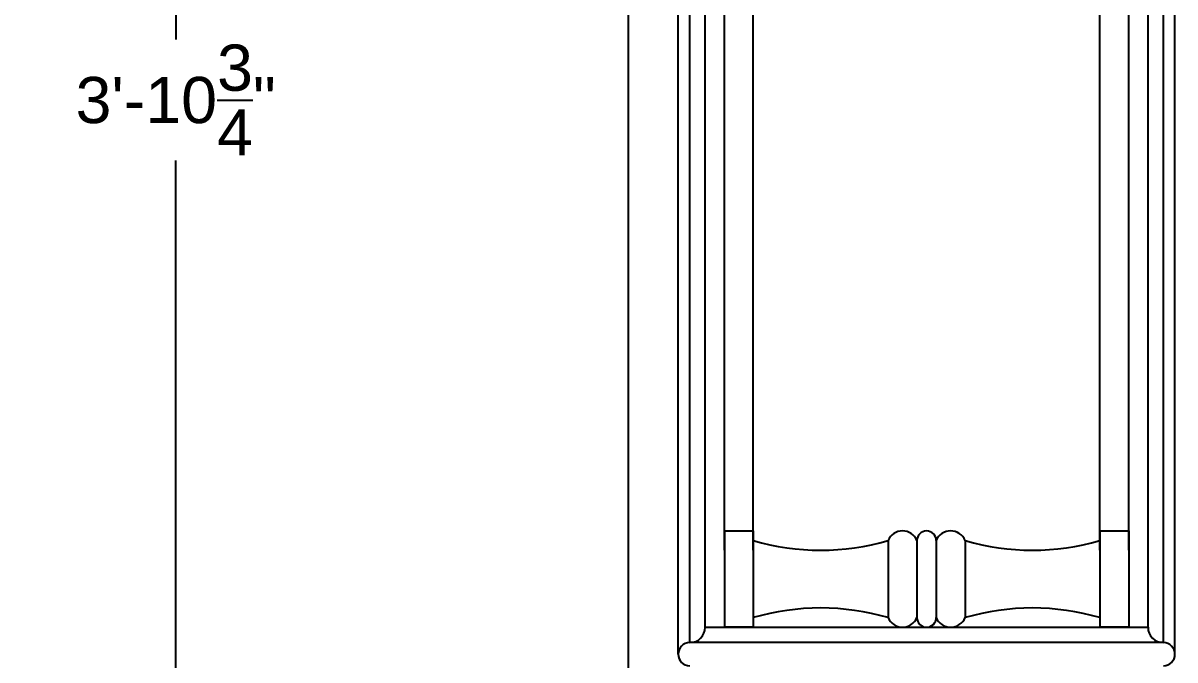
# Model space of a CAD drawing. Header units: millimetres. Extents: x 1155 to 2227, y 540 to 1342.
# Drawn here: x 1175.88 to 1213.27, y 1085.24 to 1105.92 of the extents above; entities that cross this region are included whole.
import ezdxf

# ---------------------------------------------------------------- set-up
doc = ezdxf.new("R2010")
doc.units = ezdxf.units.MM
doc.layers.add('dimension', color=4, linetype='Continuous')
doc.styles.get("Standard").update_dxf_attribs({"font": 'arial.ttf'})
doc.dimstyles.new('25', dxfattribs={"dimscale": 1.5, "dimtxt": 1, "dimasz": 0.5, "dimexe": 0.1875, "dimexo": 1, "dimgap": 0.125, "dimtad": 0, "dimtih": 1, "dimtoh": 1, "dimdec": 4, "dimzin": 4, "dimdsep": 46, "dimlunit": 4, "dimtxsty": 'Standard', "dimblk1": 'CLOSEDBLANK', "dimblk2": 'CLOSEDBLANK', "dimsah": 1, "dimcen": -1, "dimclrd": 256, "dimclre": 256, "dimclrt": 256, "dimadec": 0, "dimazin": 0, "dimtfac": 1, "dimtdec": 4, "dimtofl": 0, "dimtmove": 0, "dimatfit": 3, "dimldrblk": 'CLOSEDBLANK', "dimfxl": 1, "dimtolj": 1, "dimtzin": 4, "dimarcsym": 0})

# ---------------------------------------------------------------- blocks, each defined once
blk = doc.blocks.new('_CLOSEDBLANK')
at = {"color": 0, "linetype": 'ByBlock'}
for p, q in [((-1, 0.167), (0, 0)), ((-1, 0.167), (-1, -0.167)), ((0, 0), (-1, -0.167))]:
    blk.add_line(p, q, dxfattribs=at)
blk = doc.blocks.new('*D364')
at = {"layer": 'Defpoints', "color": 0, "transparency": 16777216}
for p in [(1168.816, 1143.293), (1191.938, 1143.293), (1195.43, 1069.305)]:
    blk.add_point(p, dxfattribs=at)
at = {"layer": 'dimension', "lineweight": -2, "transparency": 16777216}
for p, q in [((1190.438, 1143.293), (1168.535, 1143.293)), ((1168.816, 1142.543), (1168.816, 1109.221)), ((1168.816, 1070.055), (1168.816, 1107.314)), ((1193.93, 1069.305), (1168.535, 1069.305))]:
    blk.add_line(p, q, dxfattribs=at)
at = {"layer": 'dimension', "lineweight": -2, "transparency": 16777216, "xscale": 0.75, "yscale": 0.75, "zscale": 0.75}
for p, rotation in [((1168.816, 1143.293), 90), ((1168.816, 1069.305), 270)]:
    blk.add_blockref('_CLOSEDBLANK', p, dxfattribs=dict(at, rotation=rotation))
at = {"layer": 'dimension', "transparency": 16777216, "insert": (1168.816, 1108.268), "char_height": 1.5, "attachment_point": 5}
blk.add_mtext('\\A1;6\'-2"', dxfattribs=at)
blk = doc.blocks.new('*D369')
at = {"layer": 'Defpoints', "color": 0, "transparency": 16777216}
for p in [(1194.524, 1126.784), (1180.839, 1080.055), (1195.524, 1080.055)]:
    blk.add_point(p, dxfattribs=at)
at = {"layer": 'dimension', "lineweight": -2, "transparency": 16777216}
for p, q in [((1193.024, 1126.784), (1180.558, 1126.784)), ((1180.839, 1126.034), (1180.839, 1105.387)), ((1180.839, 1080.805), (1180.839, 1101.453)), ((1194.024, 1080.055), (1180.558, 1080.055))]:
    blk.add_line(p, q, dxfattribs=at)
at = {"layer": 'dimension', "lineweight": -2, "transparency": 16777216, "xscale": 0.75, "yscale": 0.75, "zscale": 0.75}
for p, rotation in [((1180.839, 1126.784), 90), ((1180.839, 1080.055), 270)]:
    blk.add_blockref('_CLOSEDBLANK', p, dxfattribs=dict(at, rotation=rotation))
at = {"layer": 'dimension', "transparency": 16777216, "insert": (1180.839, 1103.42), "char_height": 1.5, "attachment_point": 5}
blk.add_mtext('\\A1;3\'-10{\\H1.000000x;\\S3/4;}"', dxfattribs=at)
blk = doc.blocks.new('*D368')
at = {"layer": 'Defpoints', "color": 0, "transparency": 16777216}
for p in [(1159.1, 1311.805), (1185.337, 1311.805), (1195.524, 1069.305)]:
    blk.add_point(p, dxfattribs=at)
at = {"layer": 'dimension', "lineweight": -2, "transparency": 16777216}
for p, q in [((1183.837, 1311.805), (1158.819, 1311.805)), ((1159.1, 1311.055), (1159.1, 1305.081)), ((1159.1, 1070.055), (1159.1, 1301.169)), ((1194.024, 1069.305), (1158.819, 1069.305))]:
    blk.add_line(p, q, dxfattribs=at)
at = {"layer": 'dimension', "lineweight": -2, "transparency": 16777216, "xscale": 0.75, "yscale": 0.75, "zscale": 0.75}
for p, rotation in [((1159.1, 1311.805), 90), ((1159.1, 1069.305), 270)]:
    blk.add_blockref('_CLOSEDBLANK', p, dxfattribs=dict(at, rotation=rotation))
at = {"layer": 'dimension', "transparency": 16777216, "insert": (1159.1, 1303.125), "char_height": 1.5, "attachment_point": 5}
blk.add_mtext('\\A1;20\'-2{\\H1.000000x;\\S1/2;}"', dxfattribs=at)

msp = doc.modelspace()

# ---------------------------------------------------------------- linework, layer by layer
at = {"color": 0}
for p, q in [((1195.524, 1126.78421), (1195.524, 1080.05549)), ((1197.149, 1085.43049), (1197.149, 1124.40921)), ((1213.274, 1085.43049), (1213.274, 1124.40921)), ((1197.524, 1085.80549), (1197.524, 1124.03421)), ((1212.899, 1085.80549), (1212.899, 1124.03421)), ((1198.024, 1086.30549), (1198.024, 1123.53421)), ((1198.649, 1088.80549), (1198.649, 1123.53421)), ((1199.5865, 1088.80549), (1199.5865, 1123.53421)), ((1210.8365, 1088.80549), (1210.8365, 1123.53421)), ((1211.774, 1088.80549), (1211.774, 1123.53421)), ((1212.399, 1086.30549), (1212.399, 1123.53421)), ((1198.649, 1089.43049), (1198.649, 1086.30549)), ((1198.649, 1089.43049), (1199.5865, 1089.43049)), ((1199.5865, 1089.43049), (1199.5865, 1086.30549)), ((1210.8365, 1089.43049), (1210.8365, 1086.30549)), ((1210.8365, 1089.43049), (1211.774, 1089.43049)), ((1211.774, 1089.43049), (1211.774, 1086.30549)), ((1203.9615, 1089.11799), (1203.9615, 1086.61799)), ((1204.899, 1089.11799), (1204.899, 1086.61799)), ((1205.524, 1089.11799), (1205.524, 1086.61799)), ((1206.4615, 1089.11799), (1206.4615, 1086.61799)), ((1198.024, 1086.30549), (1212.399, 1086.30549)), ((1199.5865, 1086.30549), (1198.649, 1086.30549)), ((1211.774, 1086.30549), (1210.8365, 1086.30549)), ((1212.899, 1085.80549), (1197.524, 1085.80549))]:
    msp.add_line(p, q, dxfattribs=at)
for centre, radius, start, end in [((1204.43025, 1088.92268), 0.50781, 22.619865, 157.380135), ((1205.2115, 1089.11799), 0.3125, 0, 180), ((1205.99275, 1088.92268), 0.50781, 22.619865, 157.380135), ((1201.774, 1096.61799), 7.8125, 253.739795, 286.260205), ((1208.649, 1096.61799), 7.8125, 253.739795, 286.260205), ((1201.774, 1079.11799), 7.8125, 73.739795, 106.260205), ((1204.43025, 1086.8133), 0.50781, 202.619865, 337.380135), ((1205.2115, 1086.61799), 0.3125, 180, 0), ((1205.99275, 1086.8133), 0.50781, 202.619865, 337.380135), ((1208.649, 1079.11799), 7.8125, 73.739795, 106.260205), ((1197.524, 1086.30549), 0.5, 270, 0), ((1212.899, 1086.30549), 0.5, 180, 270), ((1197.524, 1085.43049), 0.375, 90, 270), ((1212.899, 1085.43049), 0.375, 270, 90)]:
    msp.add_arc(centre, radius, start, end, dxfattribs=at)

# ---------------------------------------------------------------- dimensions: what is measured, and where the dimension line sits
at = {"layer": 'dimension'}
for base, p1, p2, picture, middle in [((1159.09987, 1311.80549), (1195.524, 1069.30549), (1185.33737, 1311.80549), '*D368', (1159.09987, 1303.12506)), ((1168.81606, 1143.29286), (1195.43025, 1069.30549), (1191.93811, 1143.29286), '*D364', (1168.81606, 1108.26752))]:
    dim = msp.add_linear_dim(base=base, p1=p1, p2=p2, angle=90, dimstyle='25', dxfattribs=at)
    dim.commit()
    dim.dimension.update_dxf_attribs({"geometry": picture, "text_midpoint": middle, "dimtype": 160})
at = {"layer": 'dimension', "color": 1}
dim = msp.add_linear_dim(base=(1180.83922, 1080.05549), p1=(1194.524, 1126.78421), p2=(1195.524, 1080.05549), angle=90, dimstyle='25', override={"dimtmove": 1}, dxfattribs=at)
dim.commit()
dim.dimension.update_dxf_attribs({"geometry": '*D369', "text_midpoint": (1180.83922, 1103.41985)})

doc.saveas('drawing.dxf')
